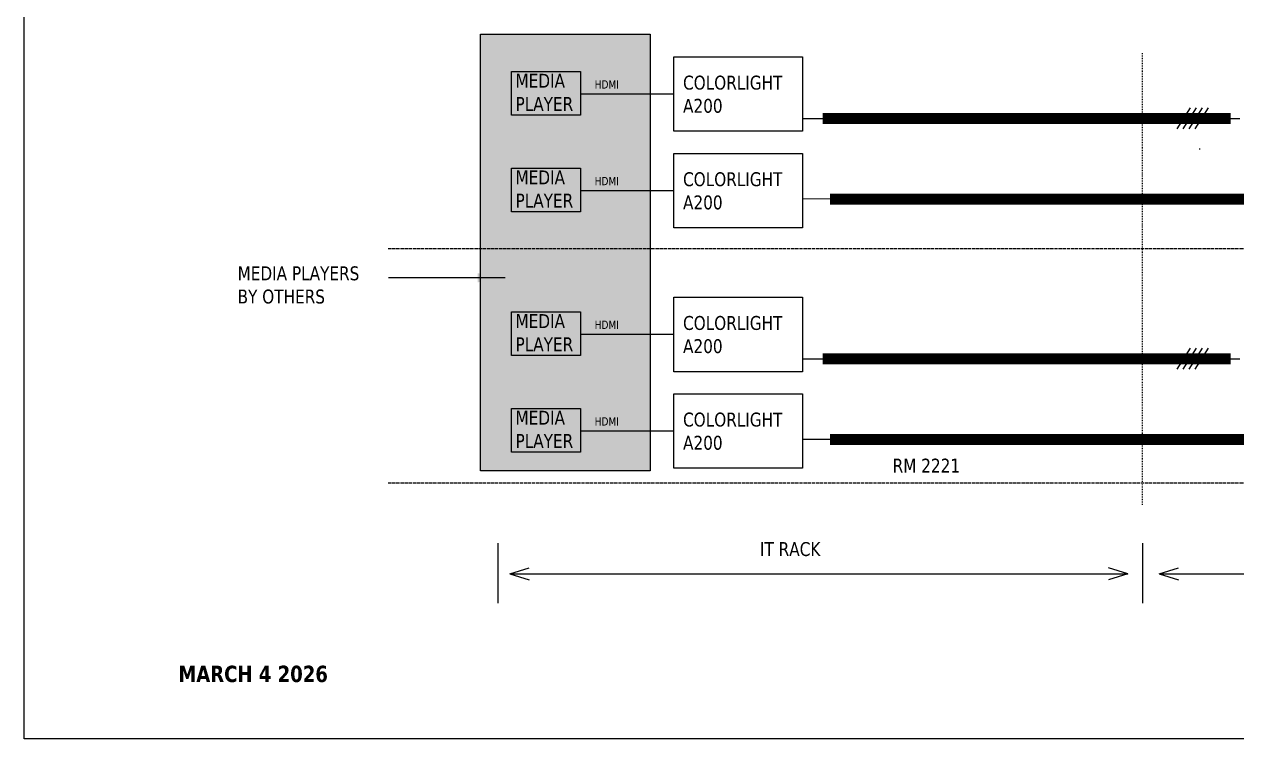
# Model space of a CAD drawing. Header units: millimetres. Extents: x 430 to 9320, y -2045 to 5442.
# Drawn here: x 430 to 2641, y -2045 to -742 of the extents above; entities that cross this region are included whole.
import ezdxf

# ---------------------------------------------------------------- set-up
doc = ezdxf.new("R2010")
doc.units = ezdxf.units.MM
doc.linetypes.add('ACAD_ISO02W100', pattern=[15, 12, -3])
doc.linetypes.add('ACAD_ISO03W100', pattern=[30, 12, -18])
doc.layers.add('def', color=7, linetype='Continuous', plot=False)
doc.styles.get("Standard").update_dxf_attribs({"font": 'Arial.ttf'})
doc.dimstyles.new('ISO-25', dxfattribs={"dimtxt": 2.5, "dimasz": 2.5, "dimexe": 1.25, "dimexo": 0.625, "dimtad": 1, "dimtxsty": 'Standard', "dimcen": 2.5, "dimadec": 0, "dimazin": 0, "dimtfac": 1, "dimtmove": 0, "dimatfit": 3, "dimfxl": 1, "dimarcsym": 0})

msp = doc.modelspace()

# ---------------------------------------------------------------- hatches: boundary and pattern name
at = {"layer": 'def', "transparency": 33554488}
h = msp.add_hatch(color=9, dxfattribs=at)
h.dxf.hatch_style = 1
h.paths.add_polyline_path([(1261.8, -760.3), (1571.2, -760.3), (1571.2, -1555.9), (1261.8, -1555.9)])

# ---------------------------------------------------------------- linework, layer by layer
at = {"linetype": 'ACAD_ISO03W100', "ltscale": 0.1, "transparency": 33554687}
msp.add_line((2469.3, -1618), (2469.3, -794.8), dxfattribs=at)
at = {"transparency": 33554687}
for p, q in [((2556.3, -894.6), (2531.9, -932.9)), ((2567.2, -894.6), (2542.8, -932.9)), ((2578.1, -894.6), (2553.7, -932.9)), ((2589, -894.6), (2564.6, -932.9)), ((1614.8, -910.4), (1614.8, -910.4)), ((1849.5, -913.7), (2131.1, -913.7)), ((2131.1, -913.7), (2646.7, -913.7)), ((1614.8, -1086.5), (1614.8, -1086.5)), ((1614.8, -1348.6), (1614.8, -1348.6)), ((2556.3, -1332.8), (2531.9, -1371.1)), ((2567.2, -1332.8), (2542.8, -1371.1)), ((2578.1, -1332.8), (2553.7, -1371.1)), ((2589, -1332.8), (2564.6, -1371.1)), ((1849.5, -1351.9), (2646.7, -1351.9)), ((1614.8, -1524.7), (1614.8, -1524.7)), ((1293.6, -1688.1), (1293.6, -1797.2)), ((2469.3, -1688.1), (2469.3, -1797.2)), ((1315.6, -1744), (1350.6, -1732.9)), ((1315.6, -1744), (2442.4, -1744)), ((1315.6, -1744), (1350.6, -1755.1)), ((2442.4, -1744), (2407.5, -1732.9)), ((2442.4, -1744), (2407.5, -1755.1)), ((2499.7, -1744), (2534.7, -1732.9)), ((2499.7, -1744), (3543.4, -1744)), ((2499.7, -1744), (2534.7, -1755.1))]:
    msp.add_line(p, q, dxfattribs=at)
at = {"color": 5, "linetype": 'ACAD_ISO02W100', "ltscale": 0.5, "transparency": 33554687}
for p, q in [((1093.5, -1150.8), (3974.2, -1150.8)), ((1093.5, -1577.8), (3974.2, -1577.8))]:
    msp.add_line(p, q, dxfattribs=at)
at = {"transparency": 33554687}
for points in [[(1614.8, -801.2), (1849.5, -801.2), (1849.5, -937.2), (1614.8, -937.2)], [(1614.8, -977.4), (1849.5, -977.4), (1849.5, -1113.4), (1614.8, -1113.4)], [(1614.8, -1239.4), (1849.5, -1239.4), (1849.5, -1375.4), (1614.8, -1375.4)], [(1614.8, -1415.6), (1849.5, -1415.6), (1849.5, -1551.6), (1614.8, -1551.6)]]:
    msp.add_lwpolyline(points, close=True, dxfattribs=at)
at = {"color": 1, "transparency": 33554549}
for points in [[(1885.9, -913.7, 20, 20, 0), (2131.1, -913.7, 20, 20, 0), (2131.1, -913.7, 20, 20, 0), (2630.2, -913.7, 0, 0, 0)], [(1885.9, -1351.9, 20, 20, 0), (2131.1, -1351.9, 20, 20, 0), (2131.1, -1351.9, 20, 20, 0), (2630.2, -1351.9, 0, 0, 0)]]:
    msp.add_lwpolyline(points, format="xyseb", dxfattribs=at)
at = {"transparency": 33554687}
for points in [[(2573.7, -970.1), (2573.7, -968.3)], [(3053.1, -999.9), (3053.1, -1059.3), (2573.7, -1059.3), (2573.7, -1060.2), (1849.5, -1061.1)], [(3053.1, -1438.1), (3053.1, -1497.5), (2573.7, -1497.5), (2573.7, -1499.3), (1849.5, -1499.3)]]:
    msp.add_lwpolyline(points, dxfattribs=at)
at = {"color": 1, "transparency": 33554541}
for points in [[(3053.1, -1009.9, 20, 20, 0), (3053.1, -1061.1, 20, 20, 0), (2573.7, -1061.1, 20, 20, 0), (2573.7, -1061.1, 20, 20, 0), (1899.2, -1061.1, 0, 0, 0)], [(3053.1, -1448.1, 20, 20, 0), (3053.1, -1499.3, 20, 20, 0), (2573.7, -1499.3, 20, 20, 0), (2573.7, -1499.3, 20, 20, 0), (1899.2, -1499.3, 0, 0, 0)]]:
    msp.add_lwpolyline(points, format="xyseb", dxfattribs=at)
at = {"layer": 'def', "transparency": 33554687}
for p, q in [((1614.8, -869.2), (1444.7, -869.2)), ((1614.8, -1045.4), (1444.7, -1045.4)), ((1614.8, -1307.4), (1444.7, -1307.4)), ((1614.8, -1483.6), (1444.7, -1483.6))]:
    msp.add_line(p, q, dxfattribs=at)
for points in [[(430.1, 352.6), (4081.6, 352.6), (4081.6, -2044.6), (430.1, -2044.6)], [(1261.8, -760.3), (1571.2, -760.3), (1571.2, -1555.9), (1261.8, -1555.9)], [(1318.9, -827.9), (1444.7, -827.9), (1444.7, -908), (1318.9, -908)], [(1318.9, -1004.1), (1444.7, -1004.1), (1444.7, -1084.2), (1318.9, -1084.2)], [(1318.9, -1266.1), (1444.7, -1266.1), (1444.7, -1346.2), (1318.9, -1346.2)], [(1318.9, -1442.3), (1444.7, -1442.3), (1444.7, -1522.4), (1318.9, -1522.4)]]:
    msp.add_lwpolyline(points, close=True, dxfattribs=at)

# ---------------------------------------------------------------- texts
at = {"transparency": 33554687, "attachment_point": 1}
for s, width, insert, char_height in [('{\\fVerdana|b0|i0|c0|p0;\\W0.8;MEDIA\\PPLAYER}', 115.356, (1325.9, -832.3), 25.359), ('{\\fVerdana|b0|i0|c0|p0;\\W0.8;COLORLIGHT A200}', 209.297, (1631.4, -835.7), 25.359), ('{\\fVerdana|b0|i0|c0|p0;\\W0.8;HDMI}', 45.023, (1470.3, -844.2), 15), ('{\\fVerdana|b0|i0|c0|p0;\\W0.8;MEDIA\\PPLAYER}', 115.356, (1325.9, -1008.5), 25.359), ('{\\fVerdana|b0|i0|c0|p0;\\W0.8;COLORLIGHT A200}', 209.297, (1631.4, -1011.8), 25.359), ('{\\fVerdana|b0|i0|c0|p0;\\W0.8;HDMI}', 45.023, (1470.3, -1020.4), 15), ('{\\fVerdana|b0|i0|c0|p0;\\W0.8;MEDIA PLAYERS \\PBY OTHERS}', 226.655, (819.1, -1183.4), 25.359), ('{\\fVerdana|b0|i0|c0|p0;\\W0.8;MEDIA\\PPLAYER}', 115.356, (1325.9, -1270.5), 25.359), ('{\\fVerdana|b0|i0|c0|p0;\\W0.8;HDMI}', 45.023, (1470.3, -1282.4), 15), ('{\\fVerdana|b0|i0|c0|p0;\\W0.8;COLORLIGHT A200}', 209.297, (1631.4, -1273.9), 25.359), ('{\\fVerdana|b0|i0|c0|p0;\\W0.8;MEDIA\\PPLAYER}', 115.356, (1325.9, -1446.7), 25.359), ('{\\fVerdana|b0|i0|c0|p0;\\W0.8;HDMI}', 45.023, (1470.3, -1458.6), 15), ('{\\fVerdana|b0|i0|c0|p0;\\W0.8;COLORLIGHT A200}', 209.297, (1631.4, -1450), 25.359), ('{\\fVerdana|b0|i0|c0|p0;\\W0.8;RM 2221}', 209.297, (2013.6, -1534), 25.359), ('{\\fVerdana|b0|i0|c0|p0;\\W0.8;IT RACK}', 209.297, (1771.7, -1686.1), 25.359), ('{\\fVerdana|b1|i0|c0|p0;\\W0.8;MARCH 4 2026}', 531.043, (711, -1911.4), 30)]:
    msp.add_mtext_dynamic_manual_height_columns(s, width=width, gutter_width=126.8, heights=[0], dxfattribs=dict(at, insert=insert, char_height=char_height))

# ---------------------------------------------------------------- leaders
at = {"layer": 'def', "transparency": 33554687}
msp.add_leader([(1307.2, -1204.2), (1094.5, -1204.2)], dimstyle='ISO-25', override={"dimasz": 50, "dimgap": 0.625, "dimtad": 0}, dxfattribs=at)

doc.saveas('drawing.dxf')
